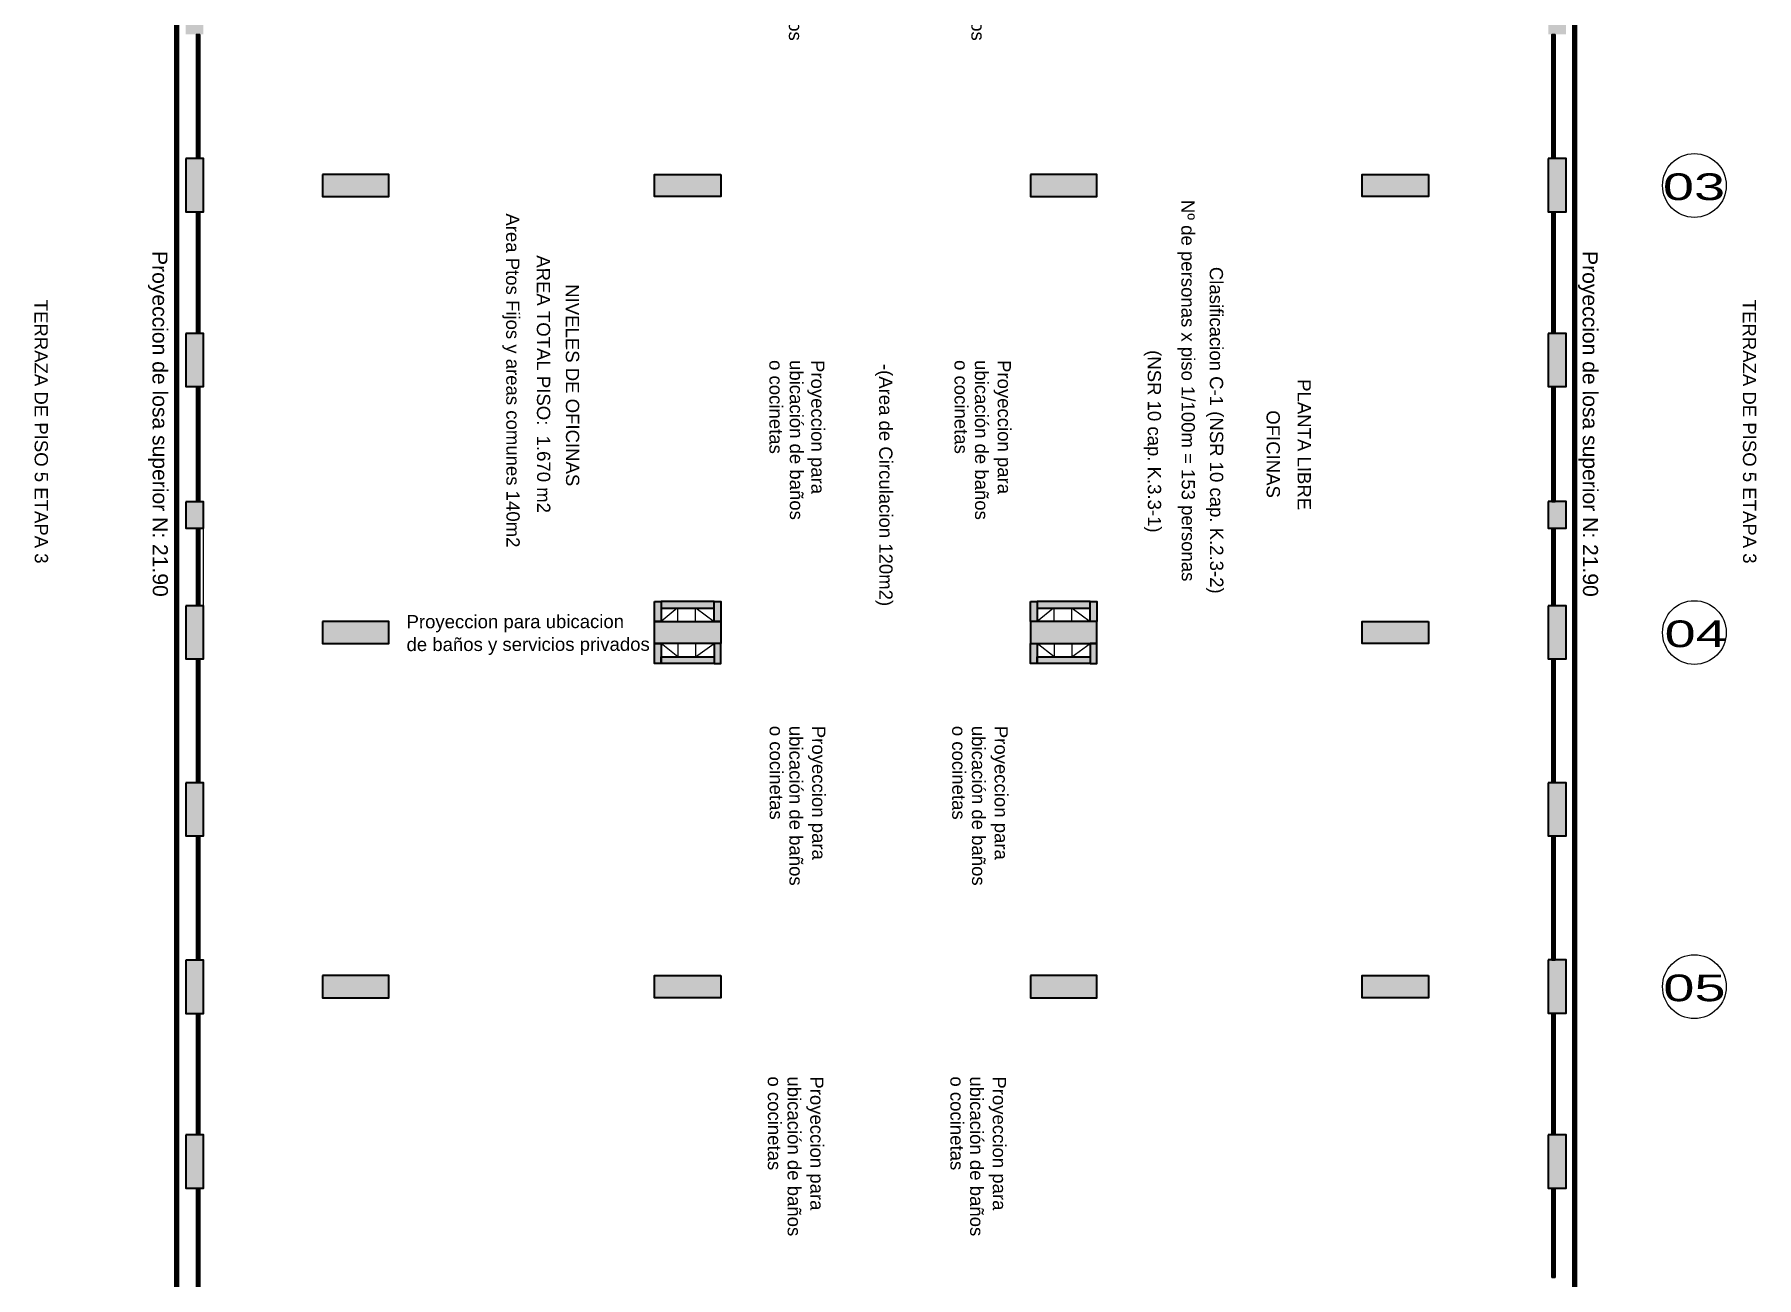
# Model space of a CAD drawing. Header units: metres. Extents: x -692 to 1029, y -233 to 3386.
# Drawn here: x 988.73 to 1027.65, y 2486.47 to 2514.55 of the extents above; entities that cross this region are included whole.
import ezdxf

# ---------------------------------------------------------------- set-up
doc = ezdxf.new("R2010")
doc.units = ezdxf.units.M
doc.linetypes.add('HIDDEN2', pattern=[4.7625, 3.175, -1.5875])
doc.layers.get('Defpoints').update_dxf_attribs({"color": 8})
for name, color, linetype in [('1amobla', 253, 'Continuous'), ('GG_PISO 5', 8, 'Continuous'), ('JCA_PROYECCIONES', 1, 'HIDDEN2')]:
    doc.layers.add(name, color=color, linetype=linetype)
for name, color, linetype, lineweight in [('Estructura', 250, 'Continuous', 40), ('TEXTOS', 250, 'Continuous', 20), ('Vidrio', 253, 'Continuous', 30)]:
    doc.layers.add(name, color=color, linetype=linetype, lineweight=lineweight)
doc.layers.add('HACHTCOLUMNA', color=7, linetype='Continuous', true_color=0x5c5c5c)
doc.layers.add('JCA_HATCH 254', color=7, linetype='Continuous', true_color=0xc4c4c4)
doc.layers.add('Muro', color=7, linetype='Continuous', lineweight=40, true_color=0x2e2e2e)
doc.styles.get("Standard").update_dxf_attribs({"font": 'arial.ttf'})
doc.styles.add('style2', font='arial.ttf', dxfattribs={"width": 1.5})

# ---------------------------------------------------------------- blocks, each defined once
blk = doc.blocks.new('Est etapa 3 torre')
at = {"layer": 'HACHTCOLUMNA'}
h = blk.add_hatch(color=256, dxfattribs=at)
h.paths.add_polyline_path([(1123.55, -5959.124), (1123.05, -5959.124), (1123.05, -5957.624), (1123.55, -5957.624)])
h.paths.add_polyline_path([(1116.05, -5959.124), (1115.55, -5959.124), (1115.55, -5957.624), (1116.05, -5957.624)])
h.paths.add_polyline_path([(1139.548, -5959.124), (1139.048, -5959.124), (1139.048, -5957.624), (1139.548, -5957.624)])
h.paths.add_polyline_path([(1132.05, -5959.124), (1131.55, -5959.124), (1131.55, -5957.624), (1132.05, -5957.624)])
h.paths.add_polyline_path([(1140.048, -5967.649), (1140.048, -5968.149), (1138.548, -5968.149), (1138.548, -5967.649)])
h.paths.add_polyline_path([(1124.05, -5967.649), (1124.05, -5968.149), (1122.55, -5968.149), (1122.55, -5967.649)])
h.paths.add_polyline_path([(1131.05, -5967.649), (1131.05, -5968.149), (1132.55, -5968.149), (1132.55, -5967.649)])
h.paths.add_polyline_path([(1115.05, -5967.649), (1115.05, -5968.149), (1116.55, -5968.149), (1116.55, -5967.649)])
h.paths.add_polyline_path([(1140.048, -5975.649), (1140.048, -5976.149), (1138.548, -5976.149), (1138.548, -5975.649)])
h.paths.add_polyline_path([(1124.05, -5975.649), (1124.05, -5976.149), (1122.55, -5976.149), (1122.55, -5975.649)])
h.paths.add_polyline_path([(1131.05, -5975.649), (1131.05, -5976.149), (1132.55, -5976.149), (1132.55, -5975.649)])
h.paths.add_polyline_path([(1115.05, -5975.649), (1115.05, -5976.149), (1116.55, -5976.149), (1116.55, -5975.649)])
h.paths.add_polyline_path([(1140.048, -5985.749), (1140.048, -5986.249), (1138.548, -5986.249), (1138.548, -5985.749)])
h.paths.add_polyline_path([(1124.05, -5985.749), (1124.05, -5986.249), (1122.55, -5986.249), (1122.55, -5985.749)])
h.paths.add_polyline_path([(1131.05, -5985.749), (1131.05, -5986.249), (1132.55, -5986.249), (1132.55, -5985.749)])
h.paths.add_polyline_path([(1115.05, -5985.749), (1115.05, -5986.249), (1116.55, -5986.249), (1116.55, -5985.749)])
h.paths.add_polyline_path([(1140.048, -5993.749), (1140.048, -5994.249), (1138.548, -5994.249), (1138.548, -5993.749)])
h.paths.add_polyline_path([(1124.05, -5993.749), (1124.05, -5994.249), (1122.55, -5994.249), (1122.55, -5993.749)])
h.paths.add_polyline_path([(1131.05, -5993.749), (1131.05, -5994.249), (1132.55, -5994.249), (1132.55, -5993.749)])
h.paths.add_polyline_path([(1115.05, -5993.749), (1115.05, -5994.249), (1116.55, -5994.249), (1116.55, -5993.749)])
h.paths.add_polyline_path([(1132.05, -6003.426), (1131.55, -6003.426), (1131.55, -6004.922), (1132.05, -6004.922)])
h.paths.add_polyline_path([(1138.153, -6003.424), (1139.653, -6003.424), (1139.653, -6003.924), (1138.153, -6003.924)])
h.paths.add_polyline_path([(1116.05, -6004.924), (1116.05, -6003.424), (1115.55, -6003.424), (1115.55, -6004.924)])
h.paths.add_polyline_path([(1123.55, -6004.924), (1123.55, -6003.424), (1123.05, -6003.424), (1123.05, -6004.924)])
h.paths.add_polyline_path([(1139.048, -6011.949), (1139.048, -6009.549), (1139.548, -6009.549), (1139.548, -6011.949)])
h.paths.add_polyline_path([(1131.55, -6009.549), (1131.55, -6011.949), (1132.05, -6011.949), (1132.05, -6009.549)])
h.paths.add_polyline_path([(1123.05, -6009.549), (1123.05, -6011.949), (1123.55, -6011.949), (1123.55, -6009.549)])
h.paths.add_polyline_path([(1116.05, -6009.549), (1116.05, -6011.949), (1115.55, -6011.949), (1115.55, -6009.549)])
at = {"layer": 'Estructura'}
for points in [[(1115.05, -5975.649), (1115.05, -5976.149), (1116.55, -5976.149), (1116.55, -5975.649)], [(1124.05, -5975.649), (1124.05, -5976.149), (1122.55, -5976.149), (1122.55, -5975.649)], [(1131.05, -5975.649), (1131.05, -5976.149), (1132.55, -5976.149), (1132.55, -5975.649)], [(1140.048, -5975.649), (1140.048, -5976.149), (1138.548, -5976.149), (1138.548, -5975.649)], [(1115.05, -5985.749), (1115.05, -5986.249), (1116.55, -5986.249), (1116.55, -5985.749)], [(1124.05, -5985.749), (1124.05, -5986.249), (1122.55, -5986.249), (1122.55, -5985.749)], [(1131.05, -5985.749), (1131.05, -5986.249), (1132.55, -5986.249), (1132.55, -5985.749)], [(1140.048, -5985.749), (1140.048, -5986.249), (1138.548, -5986.249), (1138.548, -5985.749)], [(1115.05, -5993.749), (1115.05, -5994.249), (1116.55, -5994.249), (1116.55, -5993.749)], [(1124.05, -5993.749), (1124.05, -5994.249), (1122.55, -5994.249), (1122.55, -5993.749)], [(1131.05, -5993.749), (1131.05, -5994.249), (1132.55, -5994.249), (1132.55, -5993.749)], [(1140.048, -5993.749), (1140.048, -5994.249), (1138.548, -5994.249), (1138.548, -5993.749)]]:
    blk.add_lwpolyline(points, close=True, dxfattribs=at)
blk = doc.blocks.new('A$Ca864cd78')
at = {"layer": 'JCA_HATCH 254'}
h = blk.add_hatch(color=256, dxfattribs=at)
h.paths.add_polyline_path([(3.794, 54.304), (3.794, 54.455), (0, 54.455), (0, 54.305)])
h.paths.add_polyline_path([(4.293, 0.02), (4.293, 0.17), (0, 0.17), (0, 0.02)])
h.paths.add_polyline_path([(0.201, 51.71), (0.201, 51.113), (0.601, 51.113), (0.601, 51.71)])
h.paths.add_polyline_path([(0.201, 48.509), (0.201, 47.306), (0.601, 47.306), (0.601, 48.509)])
h.paths.add_polyline_path([(0.201, 4.505), (0.201, 2.712), (0.601, 2.712), (0.601, 4.505)])
h.paths.add_polyline_path([(0.201, 10.703), (0.201, 10.107), (0.601, 10.107), (0.601, 10.703)])
h.paths.add_polyline_path([(0.201, 14.656), (0.201, 13.453), (0.601, 13.453), (0.601, 14.656)])
h.paths.add_polyline_path([(0.201, 22.611), (0.201, 21.408), (0.601, 21.408), (0.601, 22.611)])
h.paths.add_polyline_path([(0.201, 28.96), (0.201, 28.364), (0.601, 28.364), (0.601, 28.96)])
h.paths.add_polyline_path([(0.201, 32.763), (0.201, 31.56), (0.601, 31.56), (0.601, 32.763)])
h.paths.add_polyline_path([(0.201, 40.112), (0.201, 39.516), (0.601, 39.516), (0.601, 40.112)])
h.paths.add_polyline_path([(0.601, 53.63), (0.451, 53.63), (0.451, 54.305), (0.601, 54.305)])
h.paths.add_polyline_path([(0.15, 53.63), (0, 53.63), (0, 54.305), (0.15, 54.305)])
h.paths.add_polyline_path([(0.601, 53.63), (0.601, 53.48), (0, 53.48), (0, 53.63)])
h.paths.add_polyline_path([(0.601, 0.792), (0.451, 0.792), (0.451, 0.17), (0.601, 0.17)])
h.paths.add_polyline_path([(0.15, 0.792), (0, 0.792), (0, 0.17), (0.15, 0.17)])
h.paths.add_polyline_path([(0.601, 0.792), (0.601, 0.942), (0, 0.942), (0, 0.792)])
h.paths.add_polyline_path([(0.201, 7.308), (0.201, 8.511), (0.601, 8.511), (0.601, 7.308)])
h.paths.add_polyline_path([(0.201, 18.604), (0.201, 17.401), (0.601, 17.401), (0.601, 18.604)])
h.paths.add_polyline_path([(0.201, 26.611), (0.201, 25.408), (0.601, 25.408), (0.601, 26.611)])
h.paths.add_polyline_path([(0.201, 36.711), (0.201, 35.508), (0.601, 35.508), (0.601, 36.711)])
h.paths.add_polyline_path([(0.201, 44.711), (0.201, 42.912), (0.601, 42.912), (0.601, 44.711)])
h = blk.add_hatch(color=256, dxfattribs=at)
h.paths.add_polyline_path([(30.995, 53.63), (31.145, 53.63), (31.145, 54.305), (30.995, 54.305)])
h.paths.add_polyline_path([(30.995, 51.708), (30.995, 51.111), (31.395, 51.111), (31.395, 51.708)])
h.paths.add_polyline_path([(30.995, 48.509), (30.995, 47.306), (31.395, 47.306), (31.395, 48.509)])
h.paths.add_polyline_path([(30.995, 14.656), (30.995, 13.453), (31.395, 13.453), (31.395, 14.656)])
h.paths.add_polyline_path([(30.995, 22.611), (30.995, 21.408), (31.395, 21.408), (31.395, 22.611)])
h.paths.add_polyline_path([(30.995, 28.961), (30.995, 28.364), (31.395, 28.364), (31.395, 28.961)])
h.paths.add_polyline_path([(30.995, 32.763), (30.995, 31.56), (31.395, 31.56), (31.395, 32.763)])
h.paths.add_polyline_path([(30.995, 40.112), (30.995, 39.516), (31.395, 39.516), (31.395, 40.112)])
edge = h.paths.add_edge_path(flags=17)
edge.add_line((30.995, 44.355), (30.995, 43.855))
edge.add_line((30.995, 43.855), (30.995, 44.355))
h.paths.add_polyline_path([(30.995, 44.711), (30.995, 42.912), (31.395, 42.912), (31.395, 44.711)])
h.paths.add_polyline_path([(30.995, 36.711), (30.995, 35.508), (31.395, 35.508), (31.395, 36.711)])
h.paths.add_polyline_path([(30.995, 18.611), (30.995, 17.408), (31.395, 17.408), (31.395, 18.611)])
h.paths.add_polyline_path([(31.445, 53.48), (31.445, 53.63), (30.995, 53.63), (30.995, 53.48)])
h.paths.add_polyline_path([(31.445, 53.48), (31.595, 53.48), (31.595, 54.305), (31.445, 54.305)])
h.paths.add_polyline_path([(30.995, 26.611), (30.995, 25.408), (31.395, 25.408), (31.395, 26.611)])
h = blk.add_hatch(color=256, dxfattribs=at)
h.paths.add_polyline_path([(10.794, 44.805), (10.944, 44.805), (10.944, 44.355), (10.794, 44.355)])
h.paths.add_polyline_path([(10.944, 44.805), (10.944, 44.655), (12.144, 44.655), (12.144, 44.805)])
h.paths.add_polyline_path([(12.144, 44.805), (12.294, 44.805), (12.294, 44.355), (12.144, 44.355)])
h.paths.add_polyline_path([(19.294, 44.805), (19.444, 44.805), (19.444, 44.355), (19.294, 44.355)])
h.paths.add_polyline_path([(19.444, 44.805), (19.444, 44.655), (20.644, 44.655), (20.644, 44.805)])
h.paths.add_polyline_path([(20.644, 44.805), (20.794, 44.805), (20.794, 44.355), (20.644, 44.355)])
h.paths.add_polyline_path([(10.944, 43.405), (10.794, 43.405), (10.794, 43.855), (10.944, 43.855)])
h.paths.add_polyline_path([(12.144, 43.405), (12.294, 43.405), (12.294, 43.855), (12.144, 43.855)])
h.paths.add_polyline_path([(10.944, 43.405), (10.944, 43.555), (12.144, 43.555), (12.144, 43.405)])
h.paths.add_polyline_path([(19.444, 43.405), (19.294, 43.405), (19.294, 43.855), (19.444, 43.855)])
h.paths.add_polyline_path([(20.644, 43.405), (20.794, 43.405), (20.794, 43.855), (20.644, 43.855)])
h.paths.add_polyline_path([(19.444, 43.405), (19.444, 43.555), (20.644, 43.555), (20.644, 43.405)])
h.paths.add_polyline_path([(10.794, 26.705), (10.944, 26.705), (10.944, 26.255), (10.794, 26.255)])
h.paths.add_polyline_path([(10.944, 26.705), (10.944, 26.555), (12.144, 26.555), (12.144, 26.705)])
h.paths.add_polyline_path([(12.144, 26.705), (12.294, 26.705), (12.294, 26.255), (12.144, 26.255)])
h.paths.add_polyline_path([(19.294, 26.705), (19.444, 26.705), (19.444, 26.255), (19.294, 26.255)])
h.paths.add_polyline_path([(19.444, 26.705), (19.444, 26.555), (20.644, 26.555), (20.644, 26.705)])
h.paths.add_polyline_path([(20.644, 26.705), (20.794, 26.705), (20.794, 26.255), (20.644, 26.255)])
h.paths.add_polyline_path([(10.944, 25.305), (10.794, 25.305), (10.794, 25.755), (10.944, 25.755)])
h.paths.add_polyline_path([(12.144, 25.305), (12.294, 25.305), (12.294, 25.755), (12.144, 25.755)])
h.paths.add_polyline_path([(10.944, 25.305), (10.944, 25.455), (12.144, 25.455), (12.144, 25.305)])
h.paths.add_polyline_path([(19.444, 25.305), (19.294, 25.305), (19.294, 25.755), (19.444, 25.755)])
h.paths.add_polyline_path([(20.644, 25.305), (20.794, 25.305), (20.794, 25.755), (20.644, 25.755)])
h.paths.add_polyline_path([(19.444, 25.305), (19.444, 25.455), (20.644, 25.455), (20.644, 25.305)])
at = {"layer": '1amobla', "linetype": 'Continuous', "ltscale": 0.3}
blk.add_line((0.601, 26.611), (0.601, 28.364), dxfattribs=at)
at = {"layer": 'Defpoints', "ltscale": 5, "const_width": 0.12}
blk.add_lwpolyline([(0, 54.38), (31.592, 54.38), (31.592, -0.095), (0, -0.095)], close=True, dxfattribs=at)
at = {"layer": 'JCA_HATCH 254'}
for p, q in [((11.311, 26.555), (10.944, 26.255)), ((11.324, 26.255), (11.324, 26.555)), ((11.724, 26.255), (11.724, 26.555)), ((11.737, 26.555), (12.144, 26.255)), ((19.811, 26.555), (19.444, 26.255)), ((19.824, 26.255), (19.824, 26.555)), ((20.224, 26.255), (20.224, 26.555)), ((20.237, 26.555), (20.644, 26.255)), ((11.324, 25.455), (10.944, 25.755)), ((11.324, 25.755), (11.324, 25.455)), ((11.724, 25.755), (11.724, 25.455)), ((11.724, 25.455), (12.144, 25.755)), ((19.824, 25.455), (19.444, 25.755)), ((19.824, 25.755), (19.824, 25.455)), ((20.224, 25.755), (20.224, 25.455)), ((20.224, 25.455), (20.644, 25.755))]:
    blk.add_line(p, q, dxfattribs=at)
at = {"layer": 'JCA_PROYECCIONES'}
for p, q in [((0, 54.45), (0, 0.02)), ((31.592, 54.305), (31.592, 1.658)), ((0, 0.942), (0, 53.48))]:
    blk.add_line(p, q, dxfattribs=at)
at = {"layer": 'Muro'}
for points in [[(0.201, 36.711), (0.201, 35.508), (0.601, 35.508), (0.601, 36.711)], [(30.995, 36.711), (30.995, 35.508), (31.395, 35.508), (31.395, 36.711)], [(0.201, 32.763), (0.201, 31.56), (0.601, 31.56), (0.601, 32.763)], [(0.201, 28.96), (0.201, 28.364), (0.601, 28.364), (0.601, 28.96)], [(0.201, 26.611), (0.201, 25.408), (0.601, 25.408), (0.601, 26.611)], [(10.794, 26.705), (10.944, 26.705), (10.944, 26.255), (10.794, 26.255)], [(10.944, 26.705), (10.944, 26.555), (12.144, 26.555), (12.144, 26.705)], [(12.144, 26.705), (12.294, 26.705), (12.294, 26.255), (12.144, 26.255)], [(19.294, 26.705), (19.444, 26.705), (19.444, 26.255), (19.294, 26.255)], [(19.444, 26.705), (19.444, 26.555), (20.644, 26.555), (20.644, 26.705)], [(20.644, 26.705), (20.794, 26.705), (20.794, 26.255), (20.644, 26.255)], [(30.995, 26.611), (30.995, 25.408), (31.395, 25.408), (31.395, 26.611)], [(10.944, 25.305), (10.794, 25.305), (10.794, 25.755), (10.944, 25.755)], [(12.144, 25.305), (12.294, 25.305), (12.294, 25.755), (12.144, 25.755)], [(19.444, 25.305), (19.294, 25.305), (19.294, 25.755), (19.444, 25.755)], [(20.644, 25.305), (20.794, 25.305), (20.794, 25.755), (20.644, 25.755)], [(10.944, 25.305), (10.944, 25.455), (12.144, 25.455), (12.144, 25.305)], [(19.444, 25.305), (19.444, 25.455), (20.644, 25.455), (20.644, 25.305)], [(0.201, 22.611), (0.201, 21.408), (0.601, 21.408), (0.601, 22.611)], [(0.201, 18.604), (0.201, 17.401), (0.601, 17.401), (0.601, 18.604)], [(30.995, 18.611), (30.995, 17.408), (31.395, 17.408), (31.395, 18.611)], [(0.201, 14.656), (0.201, 13.453), (0.601, 13.453), (0.601, 14.656)]]:
    blk.add_lwpolyline(points, close=True, dxfattribs=at)
at = {"layer": 'Muro', "elevation": 0}
for points in [[(30.995, 32.763), (30.995, 31.56), (31.395, 31.56), (31.395, 32.763)], [(30.995, 28.961), (30.995, 28.364), (31.395, 28.364), (31.395, 28.961)], [(30.995, 22.611), (30.995, 21.408), (31.395, 21.408), (31.395, 22.611)], [(30.995, 14.656), (30.995, 13.453), (31.395, 13.453), (31.395, 14.656)]]:
    blk.add_lwpolyline(points, close=True, dxfattribs=at)
at = {"layer": 'Vidrio'}
for points in [[(0.519, 39.516), (0.519, 36.711), (0.444, 36.711), (0.444, 39.516)], [(0.481, 39.516), (0.481, 36.711), (0.444, 36.711), (0.444, 39.516)], [(31.15, 39.516), (31.15, 36.711), (31.075, 36.711), (31.075, 39.516)], [(31.113, 39.516), (31.113, 36.711), (31.075, 36.711), (31.075, 39.516)], [(0.519, 32.763), (0.519, 35.508), (0.444, 35.508), (0.444, 32.763)], [(0.481, 32.763), (0.481, 35.508), (0.444, 35.508), (0.444, 32.763)], [(31.15, 32.763), (31.15, 35.508), (31.075, 35.508), (31.075, 32.763)], [(31.113, 32.763), (31.113, 35.508), (31.075, 35.508), (31.075, 32.763)], [(0.519, 31.56), (0.519, 28.96), (0.444, 28.96), (0.444, 31.56)], [(0.481, 31.56), (0.481, 28.96), (0.444, 28.96), (0.444, 31.56)], [(31.15, 31.56), (31.15, 28.96), (31.075, 28.96), (31.075, 31.56)], [(31.113, 31.56), (31.113, 28.96), (31.075, 28.96), (31.075, 31.56)], [(0.519, 26.611), (0.519, 28.362), (0.444, 28.362), (0.444, 26.611)], [(0.481, 26.611), (0.481, 28.362), (0.444, 28.362), (0.444, 26.611)], [(31.15, 26.611), (31.15, 28.362), (31.075, 28.362), (31.075, 26.611)], [(31.113, 26.611), (31.113, 28.362), (31.075, 28.362), (31.075, 26.611)], [(0.519, 25.408), (0.519, 22.611), (0.444, 22.611), (0.444, 25.408)], [(0.481, 25.408), (0.481, 22.611), (0.444, 22.611), (0.444, 25.408)], [(31.15, 25.408), (31.15, 22.611), (31.075, 22.611), (31.075, 25.408)], [(31.113, 25.408), (31.113, 22.611), (31.075, 22.611), (31.075, 25.408)], [(0.519, 18.604), (0.519, 21.408), (0.444, 21.408), (0.444, 18.604)], [(0.481, 18.604), (0.481, 21.408), (0.444, 21.408), (0.444, 18.604)], [(31.15, 18.604), (31.15, 21.408), (31.075, 21.408), (31.075, 18.604)], [(31.113, 18.604), (31.113, 21.408), (31.075, 21.408), (31.075, 18.604)], [(0.519, 17.401), (0.519, 14.656), (0.444, 14.656), (0.444, 17.401)], [(0.481, 17.401), (0.481, 14.656), (0.444, 14.656), (0.444, 17.401)], [(31.15, 17.401), (31.15, 14.655), (31.075, 14.655), (31.075, 17.401)], [(31.113, 17.401), (31.113, 14.655), (31.075, 14.655), (31.075, 17.401)], [(0.519, 10.703), (0.519, 13.453), (0.444, 13.453), (0.444, 10.703)], [(0.481, 10.703), (0.481, 13.453), (0.444, 13.453), (0.444, 10.703)], [(31.15, 11.434), (31.15, 13.453), (31.075, 13.453), (31.075, 11.434)], [(31.113, 11.434), (31.113, 13.453), (31.075, 13.453), (31.075, 11.434)]]:
    blk.add_lwpolyline(points, close=True, dxfattribs=at)
at = {"layer": 'Muro'}
blk.add_blockref('Est etapa 3 torre', (-1111.757, 6012.003), dxfattribs=at)
at = {"layer": 'TEXTOS'}
blk.add_text('Proyeccion de losa superior N: 21.90', height=0.34095, rotation=270.0669, dxfattribs=at).set_placement((31.769, 34.621))

msp = doc.modelspace()

# ---------------------------------------------------------------- linework, layer by layer
at = {"layer": 'GG_PISO 5', "linetype": 'Continuous'}
for centre in [(1026.246, 2511.14), (1026.246, 2501.04), (1026.246, 2493.04)]:
    msp.add_circle(centre, 0.72, dxfattribs=at)

# ---------------------------------------------------------------- block references
msp.add_blockref('A$Ca864cd78', (991.95, 2475.036))

# ---------------------------------------------------------------- texts
at = {"layer": 'GG_PISO 5'}
for s, height, rotation, p in [('ubicación de baños ', 0.3, 270.0669, (1005.779, 2518.02)), ('ubicación de baños ', 0.3, 270.0669, (1009.903, 2518.02)), ('Nº de personas x piso 1/100m = 153 personas', 0.3, 270.0669, (1014.651, 2510.815)), ('Area Ptos Fijos y areas comunes 140m2', 0.3, 270.0669, (999.391, 2510.509)), ('Proyeccion de losa superior N: 21.90', 0.34095, 270.0669, (991.398, 2509.658)), ('AREA TOTAL PISO:  1.670 m2', 0.3, 270.0669, (1000.085, 2509.563)), ('Proyeccion de losa superior N: 21.90', 0.34095, 270.0669, (1023.719, 2509.658)), ('Clasificacion C-1 (NSR 10 cap. K.2.3-2)', 0.3, 270.0669, (1015.293, 2509.301)), ('NIVELES DE OFICINAS', 0.3, 270.0669, (1000.74, 2508.908)), ('TERRAZA DE PISO 5 ETAPA 3', 0.3, 270.0669, (988.733, 2508.56)), ('TERRAZA DE PISO 5 ETAPA 3', 0.3, 270.0669, (1027.34, 2508.56)), ('o cocinetas', 0.3, 270.0669, (1005.341, 2507.196)), ('ubicación de baños ', 0.3, 270.0669, (1005.802, 2507.196)), ('Proyeccion para ', 0.3, 270.0669, (1006.286, 2507.196)), ('o cocinetas', 0.3, 270.0669, (1009.525, 2507.196)), ('ubicación de baños ', 0.3, 270.0669, (1009.986, 2507.196)), ('Proyeccion para ', 0.3, 270.0669, (1010.5, 2507.196)), ('(NSR 10 cap. K.3.3-1)', 0.3, 270.0669, (1013.891, 2507.42)), ('-(Area de Circulacion 120m2)', 0.3, 270.0669, (1007.821, 2507.109)), ('PLANTA LIBRE', 0.3, 270.0669, (1017.278, 2506.764)), ('OFICINAS', 0.3, 270.0669, (1016.577, 2506.061)), ('Proyeccion para ubicacion', 0.3, 0.0669, (997.142, 2501.135)), ('de baños y servicios privados', 0.3, 0.0669, (997.142, 2500.621)), ('o cocinetas', 0.3, 270.0669, (1005.348, 2498.932)), ('ubicación de baños ', 0.3, 270.0669, (1005.792, 2498.932)), ('Proyeccion para ', 0.3, 270.0669, (1006.306, 2498.932)), ('o cocinetas', 0.3, 270.0669, (1009.472, 2498.932)), ('ubicación de baños ', 0.3, 270.0669, (1009.917, 2498.932)), ('Proyeccion para ', 0.3, 270.0669, (1010.43, 2498.932)), ('o cocinetas', 0.3, 270.0669, (1005.306, 2491.012)), ('ubicación de baños ', 0.3, 270.0669, (1005.751, 2491.012)), ('Proyeccion para ', 0.3, 270.0669, (1006.264, 2491.012)), ('o cocinetas', 0.3, 270.0669, (1009.431, 2491.012)), ('ubicación de baños ', 0.3, 270.0669, (1009.875, 2491.012)), ('Proyeccion para ', 0.3, 270.0669, (1010.389, 2491.012))]:
    msp.add_text(s, height=height, rotation=rotation, dxfattribs=at).set_placement(p)
at = {"layer": 'GG_PISO 5', "style": 'style2', "width": 1.5}
for s, p in [('03', (1025.535, 2510.81)), ('04', (1025.573, 2500.71)), ('05', (1025.545, 2492.71))]:
    msp.add_text(s, height=0.6031, rotation=0.0293, dxfattribs=at).set_placement(p)

doc.saveas('drawing.dxf')
